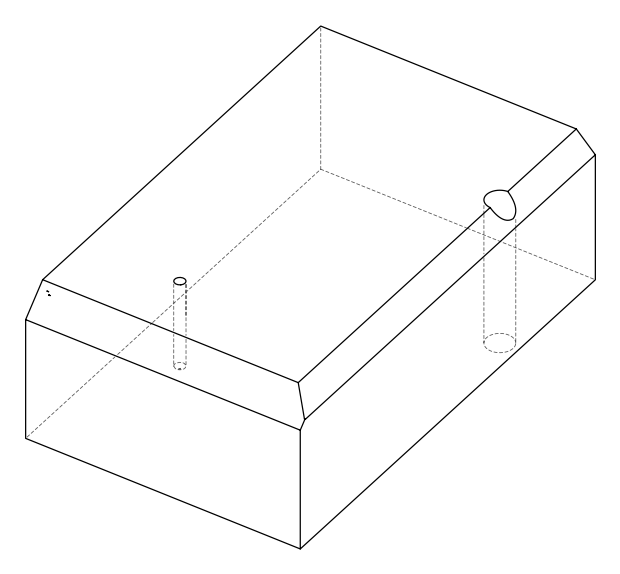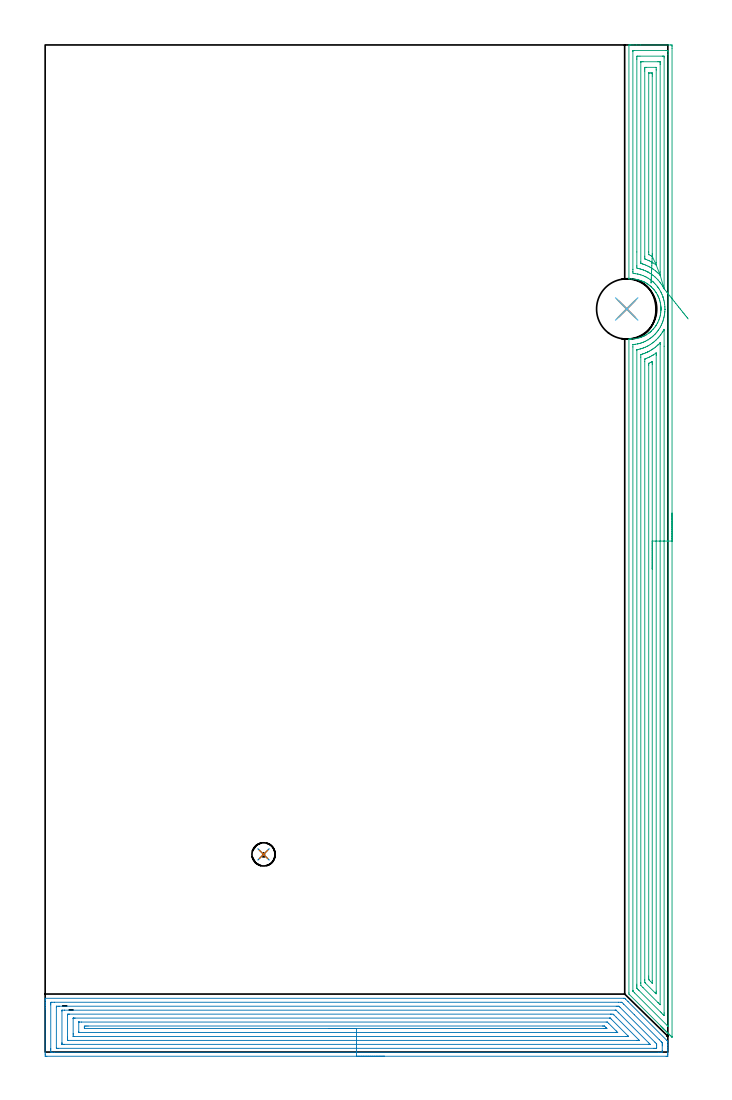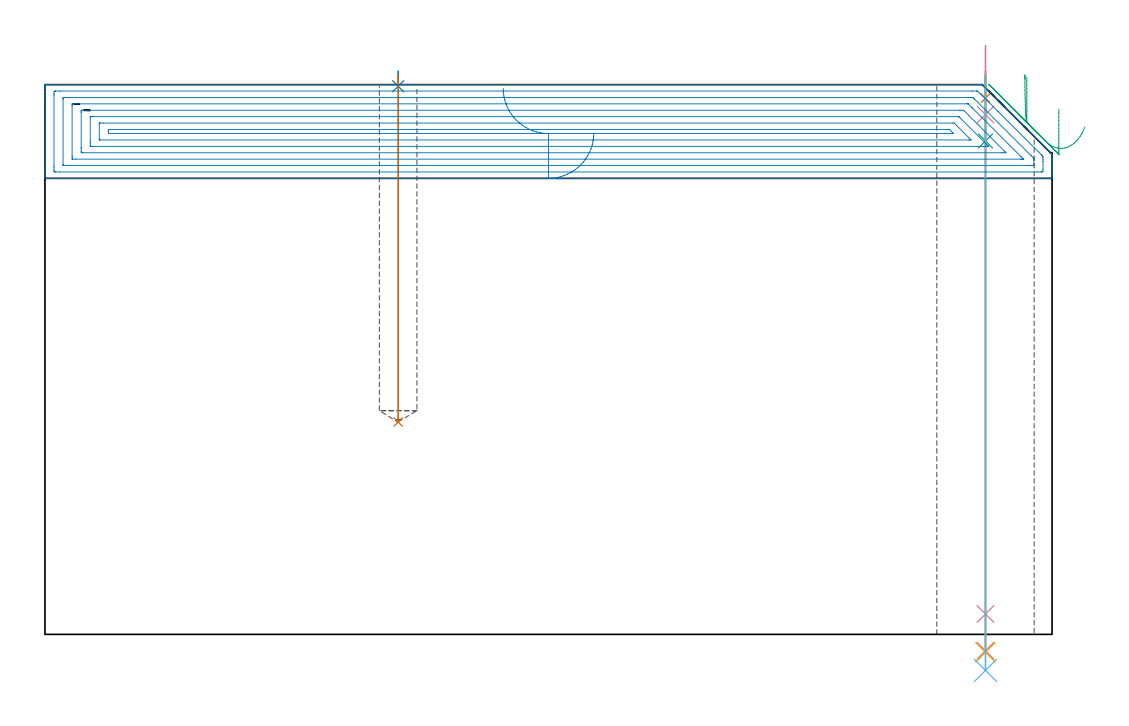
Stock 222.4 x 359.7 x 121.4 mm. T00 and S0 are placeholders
(PLAN: 9 operations, 6 tool changes, 32.8 min)
(1 SPOT_DRILL | STEP1HOLE | NXT0321_9005460120000 | 0.05 min | 182 mm3)
(2 SPOT_DRILL_1 | STEP1POCKET | NXT0321_9005460120000 | 0.03 min | 1 mm3)
(3 DRILL_BLIND_HOLE_INTO_CENTER | STEP1HOLE | UGT0301_478 | 0.06 min | 470 mm3)
(4 GUN_DRILL_THROUGH_HOLE | STEP1HOLE | UGT0307_006 | 0.63 min | 7092 mm3)
(5 DRILL_TO_ENLARGE_THROUGH_HOLE | STEP1HOLE | NXT0301_102 | 0.51 min | 9595 mm3)
(6 DRILL_TO_ENLARGE_THROUGH_HOLE_1 | STEP1HOLE | UGT0301_052 | 0.53 min | 26690 mm3)
(7 DRILL_BLIND_HOLE_INTO_CENTER_1 | STEP1POCKET | UGT0301_478 | 0.31 min | 3917 mm3)
(8 AREA_MILL | FG_CHAMFER_SURFACE | UGT0205_001 | 14.13 min | 47642 mm3)
(9 AREA_MILL_1 | FG_CHAMFER_SURFACE_1 | UGT0205_001 | 16.56 min | 39860 mm3)
(TOOL NXT0321_9005460120000 | NC Spot Drill, 142deg, 12mm, Carbide, Uncoated | D12 PA142 FL30 Z2)
(TOOL UGT0301_478 | Carbide Drill 8.3 mm | D8.3 PA118 FL75 Z2)
(TOOL UGT0307_006 | Gun Drill 9 mm | D9 PA130 FL24 Z1)
(TOOL NXT0301_102 | Carbide Drill 13.5mm [860.1-1350-108A1-MM 2214] | D13.5 PA140 FL123 Z2)
(TOOL UGT0301_052 | Twist Drill 21.5 mm | D21.5 PA118 FL150 Z2)
(TOOL UGT0205_001 | Chamfer Mill 20 x 3 x 45 deg. | D20 FL50 Z2)
(OP 1 SPOT_DRILL)
G17 G21 G94 G90
T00 M6
G54
G17 G0 G90 X207.7 Y265.4 S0 M3
G43 Z131.4 H0
G94 G81 G98 Z118.4 F250. R124.4
G80
M5
M2
(OP 2 SPOT_DRILL_1)
G17 G21 G94 G90
T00 M6
G54
G17 G0 G90 X78. Y70.6 S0 M3
G43 Z131.4 H0
G94 G81 G98 Z121.043 F250. R124.4
G80
M5
M2
(OP 3 DRILL_BLIND_HOLE_INTO_CENTER)
G17 G21 G94 G90
T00 M6
G54
G17 G0 G90 X207.7 Y265.4 S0 M3
G43 Z131.4 H0
G94 G81 G98 Z108.95 F250. R123.4
G80
M5
M2
(OP 4 GUN_DRILL_THROUGH_HOLE)
G17 G21 G94 G90
T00 M6
G54
G17 G0 G90 X207.7 Y265.4 M8
G43 Z131.4 H0
Z130.013
S716 M3
G94 G1 Z114.802 F125. M26
G4 X.084
Z4.5 F250.
G4 X.084
Z-3.598 F125.
G4 X.084
M5
M9
G0 Z130.013
Z131.4
M2
(OP 5 DRILL_TO_ENLARGE_THROUGH_HOLE)
G17 G21 G94 G90
T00 M6
G54
G17 G0 G90 X207.7 Y265.4 S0 M3
G43 Z131.4 H1
G94 G73 G98 Z-3.957 F250. Q12.536 R123.4
G80
M5
M2
(OP 6 DRILL_TO_ENLARGE_THROUGH_HOLE_1)
G17 G21 G94 G90
T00 M6
G54
G17 G0 G90 X207.7 Y265.4 S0 M3
G43 Z131.4 H0
G94 G73 G98 Z-7.959 F250. Q18.48 R123.4
G80
M5
M2
(OP 7 DRILL_BLIND_HOLE_INTO_CENTER_1)
G17 G21 G94 G90
T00 M6
G54
G17 G0 G90 X78. Y70.6 S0 M3
G43 Z131.4 H0
G94 G81 G98 Z46.9 F250. R123.4
G80
M5
M2
(OP 8 AREA_MILL)
G17 G21 G94 G90
T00 M6
G54
G17 G0 G90 X121.2 Y-1.5 S1061 M3
G43 Z131.4 H0
Z110.7
G94 G1 X121.162 Z109.828 F250.
X121.048 Z108.964
X120.859 Z108.112
X120.597 Z107.28
X120.263 Z106.474
X119.86 Z105.7
X119.391 Z104.964
X118.86 Z104.272
X118.271 Z103.629
X117.628 Z103.04
X116.936 Z102.508
X116.2 Z102.04
X115.426 Z101.637
X114.62 Z101.303
X113.788 Z101.041
X112.936 Z100.852
X112.072 Z100.738
X111.2 Z100.7
X0.598
X0.038 Y-1.494 Z100.704
X0.008 Y-1.491 Z100.706
X0.003 Y-0.935 Z101.262
X0. Y-0.338 Z101.859
Y15.37 Z117.565
Y15.966 Z118.16
Y16.552 Z118.749
Y16.856 Z119.052
Y17.442 Z119.638
Y17.746 Z119.941
Y18.354 Z120.553
Y18.814 Z121.013
X0.007 Y19.161 Z121.352
X0.01 Y19.197 Z121.388
X0.152 Y19.2 Z121.4
X206.644
X206.987 Y19.207 Z121.392
X207.243 Y18.958 Z121.157
X208.191 Y18.009 Z120.208
X222.099 Y4.102 Z106.3
X222.244 Y3.957 Z106.154
X222.396 Y3.804 Z106.002
X222.4 Y3.8 Z105.997
Y3.467 Z105.667
Y2.623 Z104.822
Y2.342 Z104.541
Y1.734 Z103.929
Y1.43 Z103.626
Y0.844 Z103.041
Y0.54 Z102.737
Y-0.046 Z102.149
Y-0.642 Z101.553
X222.398 Y-0.935 Z101.26
X222.392 Y-1.491 Z100.705
X222.361 Y-1.493 Z100.703
X221.802 Y-1.5 Z100.7
X111.2
Y-0.086 Z102.114
X3.315
X2.42 Y-0.083 Z102.117
X2.382 Y-0.081 Z102.119
X2.01 Y-0.046 Z102.154
X2.003 Y0.333 Z102.533
X2.001 Y0.844 Z103.044
X2. Y1.225 Z103.425
X2.001 Y16.856 Z119.056
X2.002 Y17.235 Z119.435
X2.01 Y17.746 Z119.946
X2.347 Y17.781 Z119.981
X2.382 Y17.783 Z119.983
X3.234 Y17.786 Z119.986
X204.855
X205.71 Y17.782 Z119.982
X205.747 Y17.779 Z119.979
X205.993 Y17.746 Z119.946
X206.638 Y17.11 Z119.31
X210.429 Y13.321 Z115.521
X219.348 Y4.402 Z106.602
X220.018 Y3.729 Z105.929
X220.226 Y3.513 Z105.713
X220.39 Y3.32 Z105.52
X220.396 Y3.135 Z105.335
X220.399 Y2.623 Z104.823
X220.4 Y2.242 Z104.442
X220.398 Y0.465 Z102.665
X220.39 Y-0.046 Z102.154
X220.053 Y-0.081 Z102.119
X220.018 Y-0.083 Z102.117
X219.166 Y-0.086 Z102.114
X111.2
Y1.328 Z103.528
X4.572 Y1.329 Z103.529
X4.166 Y1.33 Z103.53
X4.032 Y1.333 Z103.533
X4.016 Y1.335 Z103.535
X4.01 Y1.37 Z103.57
X4.004 Y1.457 Z103.657
X4.001 Y1.568 Z103.768
Y15.966 Z118.166
X4.002 Y16.13 Z118.33
X4.01 Y16.297 Z118.497
X4.023 Y16.365 Z118.565
X4.065 Y16.367 Z118.567
X4.166 Y16.369 Z118.569
X4.652 Y16.371 Z118.571
X5.058 Y16.372 Z118.572
X203.963 Y16.371 Z118.571
X204.45 Y16.37 Z118.57
X204.855 Y16.366 Z118.566
X204.908 Y16.365 Z118.565
X204.967 Y16.322 Z118.522
X205.091 Y16.204 Z118.404
X205.333 Y15.966 Z118.166
X217.788 Y3.513 Z105.713
X218.234 Y3.065 Z105.265
X218.339 Y2.953 Z105.153
X218.39 Y2.897 Z105.097
X218.395 Y2.789 Z104.989
X218.398 Y2.623 Z104.823
X218.4 Y2.458 Z104.658
X218.399 Y1.734 Z103.934
X218.398 Y1.57 Z103.77
X218.39 Y1.403 Z103.603
X218.377 Y1.335 Z103.535
X218.335 Y1.333 Z103.533
X218.234 Y1.331 Z103.531
X217.748 Y1.329 Z103.529
X217.342 Y1.328 Z103.528
X111.2
Y2.743 Z104.943
X6.722
X6.053 Y2.748 Z104.948
X6.02 Y2.749 Z104.949
X6.01 Y2.78 Z104.98
X6.006 Y2.877 Z105.077
X6.002 Y3.072 Z105.272
X6. Y3.463 Z105.663
X6.001 Y14.607 Z116.807
X6.003 Y14.817 Z117.017
X6.007 Y14.922 Z117.122
X6.01 Y14.944 Z117.144
X6.022 Y14.951 Z117.151
X6.075 Y14.953 Z117.153
X6.842 Y14.957 Z117.157
X6.962
X203.577
X203.77 Y14.955 Z117.155
X203.865 Y14.952 Z117.152
X203.885 Y14.951 Z117.151
X203.91 Y14.932 Z117.132
X203.963 Y14.886 Z117.086
X204.664 Y14.187 Z116.387
X204.855 Y13.997 Z116.197
X215.558 Y3.292 Z105.492
X216.044 Y2.795 Z104.995
X216.085 Y2.749 Z104.949
X216.024 Y2.747 Z104.947
X215.869 Y2.745 Z104.945
X215.558 Y2.743 Z104.943
X215.438
X111.2
Y4.157 Z106.357
X8.38
X8.216 Y4.158 Z106.358
X8.085 Y4.162 Z106.362
X8.01 Y4.165 Z106.365
X8.007 Y4.195 Z106.395
X8.003 Y4.402 Z106.602
X8. Y5.026 Z107.226
Y5.292 Z107.492
Y13.032 Z115.232
X8.002 Y13.298 Z115.498
X8.006 Y13.454 Z115.654
X8.01 Y13.526 Z115.726
X8.135 Y13.536 Z115.736
X8.382 Y13.541 Z115.741
X8.626 Y13.542 Z115.742
X201.933 Y13.543 Z115.743
X202.179 Y13.541 Z115.741
X202.832 Y13.536 Z115.736
X203.071 Y13.329 Z115.529
X203.103 Y13.298 Z115.498
X203.963 Y12.439 Z114.639
X211.999 Y4.402 Z106.602
X212.229 Y4.164 Z106.364
X211.99 Y4.161 Z106.361
X211.344 Y4.157 Z106.357
X111.2
Y5.571 Z107.771
X10.41 Y5.572 Z107.772
X10.128 Y5.573 Z107.773
X10.047 Y5.576 Z107.776
X10.013 Y5.578 Z107.778
X10.01 Y5.596 Z107.796
X10.003 Y5.698 Z107.898
X10.001 Y6.181 Z108.381
X10. Y6.59 Z108.79
X10.001 Y11.926 Z114.126
X10.006 Y12.063 Z114.263
X10.01 Y12.112 Z114.312
X10.016 Y12.123 Z114.323
X10.029 Y12.124 Z114.324
X10.104 Y12.127 Z114.327
X10.41 Y12.129 Z114.329
X10.69
X201.567
X201.72 Y12.127 Z114.327
X201.795 Y12.124 Z114.324
X201.81 Y12.122 Z114.322
X201.841 Y12.099 Z114.299
X201.918 Y12.028 Z114.228
X202.179 Y11.773 Z113.973
X208.01 Y5.942 Z108.142
X208.167 Y5.782 Z107.982
X208.291 Y5.654 Z107.854
X208.362 Y5.578 Z107.778
X208.345 Y5.577 Z107.777
X208.14 Y5.573 Z107.773
X207.53 Y5.571 Z107.771
X207.25
X111.2
Y6.985 Z109.185
X12.194 Y6.986 Z109.186
X12.108 Y6.987 Z109.187
X12.051 Y6.989 Z109.189
X12.013 Y6.992 Z109.192
X12.01 Y7.008 Z109.208
X12.006 Y7.071 Z109.271
X12.001 Y7.263 Z109.463
Y10.629 Z112.829
X12.002 Y10.677 Z112.877
X12.006 Y10.7 Z112.9
X12.009 Y10.707 Z112.907
X12.023 Y10.709 Z112.909
X12.109 Y10.713 Z112.913
X12.194 Y10.714 Z112.914
X13. Y10.715 Z112.915
X200.395 Y10.714 Z112.914
X200.763 Y10.708 Z112.908
X200.807 Y10.684 Z112.884
X200.866 Y10.629 Z112.829
X201.287 Y10.215 Z112.415
X203.963 Y7.54 Z109.74
X204.426 Y7.071 Z109.271
X204.49 Y7.001 Z109.201
X204.496 Y6.992 Z109.192
X204.42 Y6.989 Z109.189
X204.306 Y6.987 Z109.187
X203.963 Y6.985 Z109.185
X111.2
Y8.4 Z110.6
X14.097
X14.056 Y8.401 Z110.601
X14.024 Y8.403 Z110.603
X14.01 Y8.406 Z110.606
X14.008 Y8.425 Z110.625
X14. Y8.827 Z111.027
X14.001 Y8.85 Z111.05
X14.01 Y9.277 Z111.477
X14.425 Y9.294 Z111.494
X14.87 Y9.298 Z111.498
X15.31 Y9.3 Z111.5
X199.052
X199.503 Y9.296 Z111.496
X199.652 Y9.293 Z111.493
X199.76 Y9.281 Z111.481
X199.848 Y9.197 Z111.397
X200.202 Y8.85 Z111.05
X200.395 Y8.657 Z110.857
X200.566 Y8.475 Z110.675
X200.628 Y8.406 Z110.606
X200.597 Y8.404 Z110.604
X200.395 Y8.401 Z110.601
X199.954 Y8.4 Z110.6
X199.503
X111.2
X110.328 Z110.638
X109.463 Z110.751
X108.612 Z110.94
X107.78 Z111.203
X106.974 Z111.536
X106.2 Z111.939
X105.464 Z112.408
X104.772 Z112.939
X104.129 Z113.528
X103.54 Z114.172
X103.008 Z114.864
X102.54 Z115.6
X102.137 Z116.373
X101.803 Z117.179
X101.541 Z118.011
X101.352 Z118.863
X101.238 Z119.728
X101.2 Z120.6
G0 Z131.4
M5
M2
(OP 9 AREA_MILL_1)
G17 G21 G94 G90
T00 M6
G54
G17 G0 G90 X223.9 Y192.5 S1061 M3
G43 Z131.4 H0
Z116.
G94 G1 Y192.462 Z115.128 F250.
Y192.348 Z114.264
Y192.159 Z113.412
Y191.897 Z112.58
Y191.563 Z111.774
Y191.16 Z111.
Y190.692 Z110.264
Y190.16 Z109.572
Y189.571 Z108.929
Y188.928 Z108.34
Y188.236 Z107.808
Y187.5 Z107.34
Y186.726 Z106.937
Y185.92 Z106.603
Y185.088 Z106.341
Y184.237 Z106.152
Y183.372 Z106.038
Y182.5 Z106.
Y5.542
X223.894 Y5.332 Z106.004
X223.892 Y5.319 Z106.005
X223.867 Y5.332 Z106.03
X223.474 Y5.726 Z106.426
X223.323 Y5.875 Z106.574
X223.272 Y5.928 Z106.627
X223.079 Y6.121 Z106.82
X223.026 Y6.172 Z106.87
X222.974 Y6.226 Z106.925
X222.783 Y6.417 Z107.116
X222.73 Y6.469 Z107.167
X222.676 Y6.524 Z107.223
X222.487 Y6.712 Z107.412
X222.433 Y6.766 Z107.464
X222.378 Y6.822 Z107.521
X222.192 Y7.008 Z107.707
X222.136 Y7.063 Z107.761
X222.08 Y7.12 Z107.819
X221.896 Y7.303 Z108.003
X221.839 Y7.359 Z108.057
X221.782 Y7.418 Z108.117
X221.601 Y7.599 Z108.298
X221.542 Y7.656 Z108.354
X221.484 Y7.716 Z108.415
X221.305 Y7.895 Z108.594
X221.246 Y7.953 Z108.651
X221.186 Y8.014 Z108.713
X221.009 Y8.19 Z108.89
X220.949 Y8.25 Z108.948
X220.888 Y8.312 Z109.011
X220.714 Y8.486 Z109.185
X220.652 Y8.546 Z109.245
X220.59 Y8.61 Z109.309
X220.418 Y8.781 Z109.481
X220.355 Y8.843 Z109.541
X220.292 Y8.908 Z109.607
X220.123 Y9.077 Z109.776
X220.058 Y9.14 Z109.838
X219.994 Y9.206 Z109.905
X219.827 Y9.373 Z110.072
X219.762 Y9.437 Z110.135
X208.743 Y20.456 Z121.156
X208.58 Y20.621 Z121.318
X208.506 Y20.699 Z121.392
X208.5 Y21.126 Z121.4
Y254.47
X208.503 Y254.662 Z121.389
X208.748 Z121.146
X208.913 Y254.658 Z120.986
X208.988 Y254.659 Z120.912
X209.143 Y254.66 Z120.757
X209.384 Y254.662 Z120.513
X210.268 Y254.715 Z119.626
X211.156 Y254.841 Z118.742
X212.042 Y255.044 Z117.856
X212.485 Y255.172 Z117.411
X212.638 Y255.224 Z117.257
X212.821 Y255.284 Z117.078
X212.945 Y255.325 Z116.954
X213.381 Y255.504 Z116.517
X213.813 Y255.697 Z116.084
X213.974 Y255.779 Z115.922
X214.114 Y255.849 Z115.785
X214.26 Y255.923 Z115.639
X214.328 Y255.96 Z115.572
X214.419 Y256.011 Z115.477
X214.484 Y256.046 Z115.415
X214.7 Y256.166 Z115.2
X214.788 Y256.219 Z115.111
X214.864 Y256.271 Z115.035
X215.586 Y256.765 Z114.313
X215.702 Y256.854 Z114.196
X215.755 Y256.895 Z114.142
X215.825 Y256.948 Z114.074
X216.04 Y257.113 Z113.859
X216.084 Y257.152 Z113.814
X216.2 Y257.256 Z113.695
X216.422 Y257.45 Z113.478
X216.472 Y257.494 Z113.428
X216.995 Y258.006 Z112.903
X217.09 Y258.113 Z112.806
X217.358 Y258.409 Z112.542
X217.756 Y258.9 Z112.141
X218.005 Y259.243 Z111.893
X218.101 Y259.387 Z111.794
X218.241 Y259.593 Z111.654
X218.367 Y259.793 Z111.531
X218.618 Y260.237 Z111.278
X218.641 Y260.281 Z111.255
X218.853 Y260.687 Z111.046
X219.128 Y261.287 Z110.77
X219.241 Y261.58 Z110.654
X219.398 Y262.026 Z110.5
X219.537 Y262.474 Z110.363
X219.653 Y262.92 Z110.247
X219.738 Y263.315 Z110.162
X219.749 Y263.368 Z110.15
X219.824 Y263.814 Z110.073
X219.881 Y264.261 Z110.015
X219.919 Y264.708 Z109.977
X219.932 Y265.01 Z109.962
X219.934 Y265.039 Z109.961
X219.938 Y265.151 Z109.954
Y265.155
Y265.238 Z109.953
X219.937 Y265.322 Z109.949
X219.939 Y265.611 Z109.953
X219.936 Y265.678 Z109.956
X219.934 Y265.703 Z109.957
X219.929 Y265.873 Z109.965
X219.922 Y266.048 Z109.973
X219.918 Y266.093 Z109.976
X219.905 Y266.285 Z109.995
X219.887 Y266.495 Z110.012
X219.832 Y266.942 Z110.067
X219.824 Y266.987 Z110.074
X219.757 Y267.389 Z110.142
X219.664 Y267.835 Z110.236
X219.549 Y268.283 Z110.351
X219.413 Y268.729 Z110.481
X219.276 Y269.124 Z110.619
X219.129 Y269.516 Z110.77
X219.082 Y269.623 Z110.816
X219.06 Y269.669 Z110.838
X218.918 Y269.975 Z110.981
X218.872 Y270.072 Z111.026
X218.644 Y270.516 Z111.254
X218.241 Y271.205 Z111.654
X218.107 Y271.41 Z111.789
X217.981 Y271.584 Z111.915
X217.781 Y271.862 Z112.117
X217.437 Y272.303 Z112.462
X217.397 Y272.351 Z112.503
X217.358 Y272.396 Z112.542
X217.09 Y272.686 Z112.809
X216.984 Y272.802 Z112.916
X216.596 Y273.197 Z113.301
X216.545 Y273.245 Z113.353
X216.471 Y273.313 Z113.428
X216.21 Y273.536 Z113.69
X216.034 Y273.686 Z113.866
X215.585 Y274.045 Z114.313
X215.525 Y274.09 Z114.373
X215.31 Y274.236 Z114.588
X215.116 Y274.368 Z114.783
X214.7 Y274.632 Z115.199
X214.383 Y274.813 Z115.516
X214.043 Y274.993 Z115.853
X213.962 Y275.033 Z115.937
X213.814 Y275.104 Z116.085
X213.373 Y275.299 Z116.526
X212.928 Y275.471 Z116.971
X212.638 Y275.565 Z117.259
X212.042 Y275.761 Z117.857
X211.819 Y275.823 Z118.079
X211.748 Y275.84 Z118.15
X211.595 Y275.877 Z118.303
X211.33 Y275.927 Z118.57
X211.156 Y275.959 Z118.743
X210.269 Y276.085 Z119.628
X209.383 Y276.138 Z120.513
X208.57 Y276.136 Z121.323
X208.504 Y276.138 Z121.389
X208.5 Y276.374 Z121.4
Y359.519
X208.503 Y359.69 Z121.388
X208.551 Y359.693 Z121.341
X208.966 Y359.7 Z120.934
X209.248 Z120.652
X209.967 Z119.928
X211.217 Z118.68
X212.638 Z117.257
X222.698 Z107.199
X223.323 Y359.696 Z106.574
X223.892 Y359.692 Z106.006
X223.894 Y359.646 Z106.004
X223.899 Y359.072 Z106.001
X223.9 Y358.493 Z106.
Y182.5
X222.486 Z107.414
Y9.397
X222.484 Y9.291 Z107.416
X222.482 Y9.221 Z107.418
X222.479 Y9.179 Z107.421
X222.475 Y9.181 Z107.425
X222.433 Y9.22 Z107.467
X222.146 Y9.504 Z107.754
X210.524 Y21.126 Z119.376
X209.967 Y21.691 Z119.933
X209.932 Y21.73 Z119.968
X209.921 Y21.862 Z119.979
X209.916 Y21.967 Z119.984
X209.915 Y22.02 Z119.985
Y251.841
X209.921 Y252.682 Z119.979
X209.957 Y252.693 Z119.943
X209.967 Y252.694 Z119.933
X210.392 Y252.732 Z119.508
X210.763 Y252.777 Z119.137
X210.858 Y252.792 Z119.042
X211.523 Y252.908 Z118.377
X211.748 Y252.957 Z118.152
X212.247 Y253.075 Z117.653
X212.638 Y253.185 Z117.262
X212.936 Y253.277 Z116.964
X213.529 Y253.486 Z116.371
X213.594 Y253.51 Z116.306
X213.756 Y253.576 Z116.144
X214.211 Y253.785 Z115.689
X214.419 Y253.888 Z115.481
X214.802 Y254.086 Z115.098
X215.31 Y254.365 Z114.59
X215.375 Y254.404 Z114.525
X215.478 Y254.47 Z114.422
X215.906 Y254.765 Z113.994
X216.2 Y254.973 Z113.7
X216.424 Y255.139 Z113.476
X216.719 Y255.364 Z113.181
X216.919 Y255.536 Z112.981
X217.09 Y255.69 Z112.81
X217.383 Y255.964 Z112.517
X217.691 Y256.258 Z112.209
X217.834 Y256.406 Z112.066
X217.981 Y256.565 Z111.919
X218.255 Y256.876 Z111.645
X218.486 Y257.152 Z111.414
X218.656 Y257.368 Z111.244
X218.871 Y257.652 Z111.029
X219.035 Y257.882 Z110.865
X219.147 Y258.046 Z110.753
X219.388 Y258.421 Z110.512
X219.72 Y258.982 Z110.18
X219.762 Y259.06 Z110.138
X220.02 Y259.575 Z109.88
X220.142 Y259.834 Z109.758
X220.302 Y260.186 Z109.598
X220.52 Y260.728 Z109.38
X220.542 Y260.784 Z109.358
X220.556 Y260.824 Z109.344
X220.652 Y261.104 Z109.248
X220.775 Y261.499 Z109.125
X220.811 Y261.622 Z109.089
X220.965 Y262.202 Z108.935
X221.037 Y262.516 Z108.863
X221.123 Y262.937 Z108.777
X221.203 Y263.41 Z108.697
X221.227 Y263.569 Z108.673
X221.245 Y263.709 Z108.655
X221.304 Y264.304 Z108.596
X221.323 Y264.525 Z108.577
X221.356 Y265.198 Z108.544
X221.357 Y265.213 Z108.543
Y265.254
Y265.273
X221.355 Y265.387 Z108.545
X221.332 Y266.093 Z108.568
X221.319 Y266.316 Z108.581
X221.255 Y266.987 Z108.645
X221.214 Y267.316 Z108.686
X221.121 Y267.881 Z108.779
X221.01 Y268.415 Z108.89
X220.92 Y268.775 Z108.98
X220.824 Y269.128 Z109.076
X220.671 Y269.649 Z109.229
X220.665 Y269.669 Z109.235
X220.652 Y269.705 Z109.248
X220.326 Y270.563 Z109.574
X220.056 Y271.161 Z109.844
X219.905 Y271.457 Z109.995
X219.762 Y271.728 Z110.138
X219.399 Y272.351 Z110.501
X219.198 Y272.677 Z110.702
X218.871 Y273.149 Z111.029
X218.802 Y273.245 Z111.098
X218.581 Y273.536 Z111.319
X218.069 Y274.139 Z111.831
X217.981 Y274.235 Z111.919
X217.591 Y274.637 Z112.309
X217.186 Y275.033 Z112.714
X217.09 Y275.117 Z112.81
X216.572 Y275.553 Z113.328
X216.2 Y275.84 Z113.7
X216.083 Y275.927 Z113.817
X215.31 Y276.427 Z114.59
X214.62 Y276.821 Z115.28
X214.419 Y276.921 Z115.481
X214.225 Y277.016 Z115.675
X213.529 Y277.302 Z116.371
X212.783 Y277.57 Z117.117
X212.638 Y277.618 Z117.262
X212.338 Y277.715 Z117.562
X211.748 Y277.856 Z118.152
X211.568 Y277.896 Z118.332
X210.858 Y278.005 Z119.042
X210.52 Y278.054 Z119.38
X209.967 Y278.115 Z119.933
X209.92 Y278.609 Z119.98
X209.917 Y278.659 Z119.983
X209.914 Y279.503 Z119.986
Y279.556
X209.915 Y357.391 Z119.985
X209.917 Y357.497 Z119.983
X209.922 Y357.69 Z119.978
X209.967 Y357.692 Z119.933
X210.445 Y357.699 Z119.455
X221.542 Z108.358
X222.022 Y357.697 Z107.878
X222.433 Y357.69 Z107.467
X222.479 Y357.284 Z107.421
X222.482 Y357.235 Z107.418
X222.486 Y356.39 Z107.414
Y356.337
Y182.5
X221.072 Z108.828
X221.071 Y13.974 Z108.829
X221.07 Y13.554 Z108.83
X221.066 Y13.08 Z108.834
X221.065 Y13.051 Z108.835
X221.026 Y13.08 Z108.874
X220.652 Y13.449 Z109.248
X220.125 Y13.974 Z109.775
X219.762 Y14.337 Z110.138
X212.079 Y22.02 Z117.821
X211.748 Y22.354 Z118.152
X211.47 Y22.639 Z118.43
X211.335 Y22.779 Z118.565
X211.333 Y22.914 Z118.567
X211.33 Y23.334 Z118.57
X211.329 Y23.808 Z118.571
X211.328 Y24.23 Z118.572
X211.329 Y250.657 Z118.571
X211.33 Y250.776 Z118.57
X211.333 Y250.833 Z118.567
X211.334 Y250.841 Z118.566
X211.378 Y250.852 Z118.522
X211.572 Y250.894 Z118.328
X211.722 Y250.92 Z118.178
X211.748 Y250.926 Z118.152
X212.443 Y251.09 Z117.457
X212.638 Y251.144 Z117.262
X213.133 Y251.291 Z116.767
X213.529 Y251.427 Z116.371
X213.793 Y251.523 Z116.107
X214.452 Y251.788 Z115.448
X215.026 Y252.072 Z114.874
X215.31 Y252.219 Z114.59
X215.606 Y252.384 Z114.294
X216.111 Y252.682 Z113.789
X216.165 Y252.717 Z113.735
X216.2 Y252.742 Z113.7
X216.688 Y253.086 Z113.212
X217.09 Y253.373 Z112.81
X217.206 Y253.46 Z112.694
X217.356 Y253.576 Z112.544
X217.691 Y253.866 Z112.209
X217.981 Y254.124 Z111.919
X218.16 Y254.29 Z111.74
X218.346 Y254.47 Z111.554
X218.871 Y255.016 Z111.029
X219.038 Y255.197 Z110.862
X219.184 Y255.364 Z110.716
X219.443 Y255.684 Z110.457
X219.762 Y256.086 Z110.138
X219.836 Y256.184 Z110.064
X219.889 Y256.258 Z110.011
X220.199 Y256.713 Z109.701
X220.485 Y257.152 Z109.415
X220.548 Y257.256 Z109.352
X220.652 Y257.435 Z109.248
X221.015 Y258.087 Z108.885
X221.044 Y258.135 Z108.856
X221.064 Y258.046 Z108.836
X221.069 Y257.779 Z108.831
X221.071 Y257.626 Z108.829
X221.072 Y252.091 Z108.828
Y182.5
X219.657 Z110.243
Y17.041
X219.656 Y16.956 Z110.244
X219.653 Y16.915 Z110.247
X219.652 Y16.909 Z110.248
X219.641 Y16.918 Z110.259
X218.999 Y17.55 Z110.901
X218.871 Y17.677 Z111.029
X213.529 Y23.021 Z116.371
X212.75 Y23.808 Z117.15
X212.743 Y24.597 Z117.157
Y24.702
Y248.212
X212.748 Y248.996 Z117.152
X212.75 Y249.106 Z117.15
X213.336 Y249.299 Z116.564
X213.529 Y249.365 Z116.371
X213.995 Y249.532 Z115.905
X214.419 Y249.697 Z115.481
X214.634 Y249.784 Z115.266
X215.126 Y250. Z114.774
X215.25 Y250.06 Z114.65
X215.31 Y250.09 Z114.59
X215.838 Y250.364 Z114.062
X216.2 Y250.567 Z113.7
X216.405 Y250.688 Z113.495
X216.742 Y250.894 Z113.158
X216.95 Y251.035 Z112.95
X217.09 Y251.132 Z112.81
X217.471 Y251.406 Z112.429
X217.996 Y251.788 Z111.904
X218.467 Y252.194 Z111.433
X218.871 Y252.554 Z111.029
X218.938 Y252.615 Z110.962
X219.008 Y252.682 Z110.892
X219.591 Y253.267 Z110.309
X219.634 Y253.306 Z110.266
X219.65 Y253.32 Z110.25
X219.657 Y252.682 Z110.243
Y182.5
X218.243 Z111.657
Y21.757
X218.241 Y21.126 Z111.659
X218.239 Y20.867 Z111.661
X218.237 Y20.792 Z111.663
X218.093 Y20.917 Z111.807
X217.981 Y21.021 Z111.919
X217.872 Y21.126 Z112.028
X214.419 Y24.58 Z115.481
X214.299 Y24.702 Z115.601
X214.178 Y24.832 Z115.722
X214.164 Y24.902 Z115.736
X214.161 Y24.961 Z115.739
X214.158 Y25.596 Z115.742
X214.157 Y25.86 Z115.743
Y246.687
X214.16 Y247.318 Z115.74
X214.162 Y247.449 Z115.738
X214.164 Y247.508 Z115.736
X214.209 Y247.529 Z115.691
X214.419 Y247.616 Z115.481
X214.841 Y247.789 Z115.059
X215.31 Y247.988 Z114.59
X215.464 Y248.056 Z114.436
X215.799 Y248.212 Z114.101
X216.065 Y248.347 Z113.835
X216.2 Y248.419 Z113.7
X216.641 Y248.663 Z113.259
X217.09 Y248.927 Z112.81
X217.201 Y248.994 Z112.699
X217.377 Y249.106 Z112.523
X218.106 Y249.607 Z111.794
X218.194 Y249.666 Z111.706
X218.236 Y249.692 Z111.664
X218.238 Y249.632 Z111.662
X218.242 Y249.368 Z111.658
X218.243 Y249.106 Z111.657
Y248.842
Y182.5
X216.829 Z113.071
Y25.596
X216.828 Y24.966 Z113.072
X216.824 Y24.702 Z113.076
X216.822 Y24.644 Z113.078
X216.819 Y24.639 Z113.081
X216.811 Y24.645 Z113.089
X216.747 Y24.702 Z113.153
X216.2 Y25.248 Z113.7
X215.851 Y25.596 Z114.049
X215.735 Y25.715 Z114.165
X215.643 Y25.812 Z114.257
X215.584 Y25.876 Z114.316
X215.578 Y25.914 Z114.322
X215.573 Y26.226 Z114.327
X215.572 Y26.491 Z114.328
X215.571 Y27.122 Z114.329
Y245.267
X215.573 Y245.53 Z114.327
X215.576 Y245.845 Z114.324
X215.578 Y245.996 Z114.322
X215.684 Y246.048 Z114.216
X216.2 Y246.293 Z113.7
X216.288 Y246.336 Z113.612
X216.647 Y246.513 Z113.253
X216.822 Y246.594 Z113.078
X216.824 Y246.424 Z113.076
X216.828 Y246.058 Z113.072
X216.829 Y245.792 Z113.071
Y245.53
Y182.5
Y181.628 Z113.109
Y180.764 Z113.223
Y179.912 Z113.412
Y179.08 Z113.674
Y178.274 Z114.008
Y177.5 Z114.411
Y176.764 Z114.88
Y176.072 Z115.411
Y175.429 Z116.
Y174.84 Z116.643
Y174.309 Z117.335
Y173.84 Z118.071
Y173.437 Z118.845
Y173.103 Z119.651
Y172.841 Z120.483
Y172.652 Z121.335
Y172.538 Z122.2
Y172.5 Z123.071
G0 Z131.4
X229.654 Y261.854
Z112.029
G1 X229.347 Y262.24 Z111.31
X229.001 Y262.673 Z110.636
X228.621 Y263.151 Z110.013
X228.207 Y263.669 Z109.446
X227.765 Y264.224 Z108.938
X227.297 Y264.811 Z108.495
X226.806 Y265.427 Z108.118
X226.297 Y266.065 Z107.812
X225.773 Y266.722 Z107.578
X225.239 Y267.393 Z107.418
X224.698 Y268.072 Z107.333
X224.154 Y268.754 Z107.325
X223.612 Y269.434 Z107.392
X223.075 Y270.107 Z107.535
X222.549 Y270.768 Z107.753
X222.036 Y271.411 Z108.043
X221.541 Y272.032 Z108.404
X221.067 Y272.626 Z108.833
X221.061 Y272.634 Z108.839
X220.998 Y272.744 Z108.902
X220.915 Y272.896 Z108.985
X220.814 Y273.082 Z109.086
X220.719 Y273.245 Z109.181
X220.652 Y273.356 Z109.248
X220.164 Y274.139 Z109.736
X219.762 Y274.704 Z110.138
X219.509 Y275.033 Z110.391
X218.871 Y275.783 Z111.029
X218.742 Y275.927 Z111.158
X218.366 Y276.31 Z111.534
X217.981 Y276.683 Z111.919
X217.828 Y276.821 Z112.072
X217.09 Y277.424 Z112.81
X216.707 Y277.715 Z113.193
X216.2 Y278.05 Z113.7
X215.944 Y278.215 Z113.956
X215.354 Y278.564 Z114.546
X215.31 Y278.589 Z114.59
X215.274 Y278.609 Z114.626
X214.705 Y278.889 Z115.195
X214.419 Y279.013 Z115.481
X213.733 Y279.298 Z116.167
X213.529 Y279.371 Z116.371
X213.148 Y279.503 Z116.752
X212.638 Y279.661 Z117.262
X212.418 Y279.725 Z117.482
X211.748 Y279.886 Z118.152
X211.335 Y279.984 Z118.565
X211.332 Y280.397 Z118.568
X211.329 Y280.817 Z118.571
X211.328 Y285.765 Z118.572
X211.329 Y354.602 Z118.571
X211.331 Y355.021 Z118.569
X211.335 Y355.496 Z118.565
X211.349 Y355.69 Z118.551
X211.548 Y355.697 Z118.352
X211.748 Y355.699 Z118.152
X212.435 Y355.7 Z117.465
X220.449 Z109.451
X220.652 Y355.698 Z109.248
X220.855 Y355.695 Z109.045
X220.99 Y355.69 Z108.91
X221.065 Y355.679 Z108.835
X221.067 Y355.636 Z108.833
X221.069 Y355.496 Z108.831
X221.071 Y355.075 Z108.829
Y272.747
X221.07 Y272.661 Z108.83
X221.067 Y272.626 Z108.833
X219.651 Y277.492 Z110.249
X219.583 Y277.553 Z110.317
X219.414 Y277.715 Z110.486
X218.871 Y278.244 Z111.029
X218.461 Y278.609 Z111.439
X217.981 Y279.005 Z111.919
X217.341 Y279.503 Z112.559
X217.09 Y279.674 Z112.81
X216.59 Y280.005 Z113.31
X216.2 Y280.233 Z113.7
X215.915 Y280.397 Z113.985
X215.31 Y280.707 Z114.59
X214.737 Y280.972 Z115.163
X214.419 Y281.099 Z115.481
X213.928 Y281.291 Z115.972
X213.529 Y281.429 Z116.371
X213.322 Y281.499 Z116.578
X212.908 Y281.632 Z116.992
X212.836 Y281.656 Z117.064
X212.76 Y281.683 Z117.14
X212.75 Y281.753 Z117.15
X212.744 Y282.079 Z117.156
X212.743 Y282.185 Z117.157
Y353.603
X212.744 Y353.656 Z117.156
X212.747 Y353.684 Z117.153
X212.749 Y353.69 Z117.151
X212.758 Y353.693 Z117.142
X212.867 Y353.697 Z117.033
X213.088 Y353.699 Z116.812
X213.529 Y353.7 Z116.371
X218.871 Z111.029
X219.315 Y353.698 Z110.585
X219.533 Y353.694 Z110.367
X219.641 Y353.69 Z110.259
X219.651 Y353.682 Z110.249
X219.653 Y353.663 Z110.247
X219.655 Y353.624 Z110.245
X219.657 Y352.919 Z110.243
Y352.814
Y278.609
X219.656 Y277.821 Z110.244
X219.651 Y277.492 Z110.249
X218.237 Y281.123 Z111.663
X217.989 Y281.291 Z111.911
X217.963 Y281.309 Z111.937
X217.09 Y281.868 Z112.81
X216.559 Y282.185 Z113.341
X216.2 Y282.379 Z113.7
X215.793 Y282.593 Z114.107
X215.31 Y282.806 Z114.59
X214.668 Y283.079 Z115.232
X214.262 Y283.237 Z115.638
X214.164 Y283.28 Z115.736
X214.162 Y283.338 Z115.738
X214.158 Y283.973 Z115.742
X214.157 Y284.236 Z115.743
Y350.395
X214.158 Y351.026 Z115.742
X214.16 Y351.287 Z115.74
X214.164 Y351.552 Z115.736
X214.174 Y351.69 Z115.726
X214.252 Y351.694 Z115.648
X214.419 Y351.697 Z115.481
X214.639 Y351.7 Z115.261
X217.981 Y351.699 Z111.919
X218.203 Y351.697 Z111.697
X218.235 Y351.69 Z111.665
X218.238 Y351.683 Z111.662
X218.24 Y351.659 Z111.66
X218.243 Y351.026 Z111.657
Y350.763
Y281.922
X218.24 Y281.291 Z111.66
X218.237 Y281.123 Z111.663
X216.823 Y284.207 Z113.077
X216.766 Y284.23 Z113.134
X216.2 Y284.505 Z113.7
X215.6 Y284.79 Z114.3
X215.577 Y284.808 Z114.323
X215.575 Y284.826 Z114.325
X215.574 Y284.867 Z114.326
X215.571 Y285.499 Z114.329
Y285.761
X215.572 Y349.554 Z114.328
X215.573 Y349.633 Z114.327
X215.575 Y349.671 Z114.325
X215.577 Y349.684 Z114.323
X215.588 Y349.69 Z114.312
X215.743 Y349.697 Z114.157
X216.2 Y349.698 Z113.7
X216.634 Y349.697 Z113.266
X216.796 Y349.69 Z113.104
X216.822 Y349.678 Z113.078
X216.824 Y349.623 Z113.076
X216.827 Y349.502 Z113.073
X216.828 Y349.238 Z113.072
X216.829 Y348.606 Z113.071
Y285.13
X216.828 Y284.867 Z113.072
X216.824 Y284.241 Z113.076
X216.823 Y284.207 Z113.077
X216.785 Y283.338 Z113.153
X216.747 Y282.48 Z113.305
X216.711 Y281.638 Z113.53
X216.675 Y280.819 Z113.828
X216.641 Y280.029 Z114.197
X216.608 Y279.274 Z114.633
X216.577 Y278.56 Z115.133
X216.548 Y277.892 Z115.694
X216.521 Y277.276 Z116.311
X216.497 Y276.716 Z116.979
X216.475 Y276.216 Z117.693
X216.456 Y275.78 Z118.449
X216.44 Y275.411 Z119.239
X216.427 Y275.113 Z120.059
X216.417 Y274.887 Z120.902
X216.41 Y274.736 Z121.761
X216.407 Y274.66 Z122.63
Z123.502
G0 Z131.4
M5
M2
